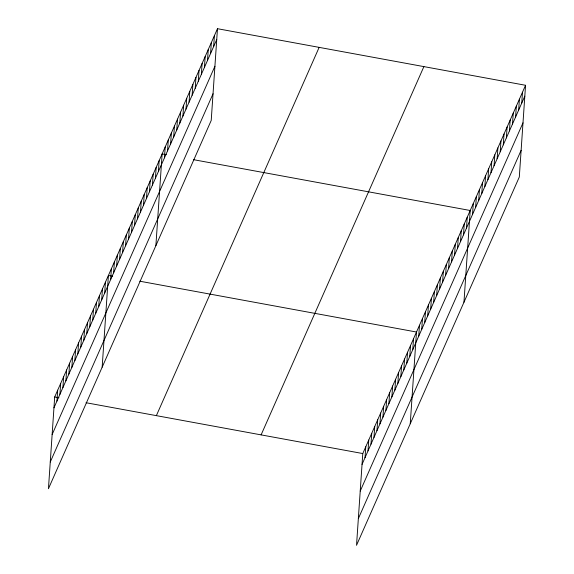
<?xml version="1.0" encoding="UTF-8"?>
<svg xmlns="http://www.w3.org/2000/svg" width="574" height="574" viewBox="0 0 574 574"><rect width="100%" height="100%" fill="white"/><g stroke="black" fill="none" stroke-linecap="round" stroke-linejoin="round"><path stroke-width="0.86" d="M217.474 28.7L54.695 396.971L48.446 488.718L211.218 120.447L217.474 28.7L525.554 85.282L519.305 177.029L356.526 545.3L362.782 453.553L525.554 85.282M56.941 401.083L57.68 390.22M59.926 394.331L60.665 383.468M62.91 387.579L63.649 376.716M65.895 380.827L66.634 369.965M68.88 374.076L69.619 363.213M71.865 367.324L72.604 356.461M74.85 360.572L75.589 349.709M77.834 353.821L78.573 342.958M80.812 347.069L81.558 336.206M83.797 340.317L84.543 329.454M86.782 333.566L87.528 322.703M89.766 326.814L90.505 315.951M92.751 320.062L93.49 309.199M95.736 313.311L96.475 302.448M98.721 306.559L99.46 295.696M101.706 299.807L102.445 288.944M104.69 293.056L105.429 282.193M102.158 367.188L108.414 275.441L112.648 276.223M110.66 279.552L111.399 268.689M113.645 272.801L114.384 261.938M116.63 266.049L117.369 255.186M119.607 259.297L120.353 248.434M122.592 252.546L123.338 241.683M125.577 245.794L126.323 234.931M128.562 239.042L129.301 228.179M131.546 232.291L132.285 221.428M134.531 225.539L135.27 214.676M137.516 218.787L138.255 207.924M140.501 212.036L141.24 201.173M143.486 205.284L144.225 194.421M146.47 198.532L147.209 187.669M149.455 191.781L150.194 180.918M152.44 185.029L153.179 174.166M155.425 178.277L156.164 167.414M158.402 171.526L159.149 160.663M155.877 245.658L162.133 153.911L166.367 154.693M164.465 157.814L165.204 146.958M167.536 150.862L168.282 139.999M170.614 143.902L171.353 133.046M173.685 136.949L174.431 126.086M176.763 129.989L177.502 119.134M179.841 123.037L180.58 112.174M182.912 116.077L183.651 105.221M185.99 109.125L186.729 98.262M189.061 102.165L189.8 91.309M192.139 95.212L192.878 84.349M195.21 88.252L195.949 77.397M198.288 81.3L199.027 70.437M201.359 74.34L202.098 63.484M204.437 67.388L205.176 56.525M207.508 60.428L208.247 49.572M210.586 53.475L211.325 42.612M213.657 46.516L214.396 35.66M365.021 457.665L365.767 446.802M368.006 450.913L368.752 440.05M370.991 444.161L371.73 433.298M373.975 437.41L374.714 426.547M376.96 430.658L377.699 419.795M379.945 423.906L380.684 413.043M382.93 417.154L383.669 406.292M385.915 410.403L386.654 399.54M388.899 403.651L389.638 392.788M391.884 396.899L392.623 386.037M394.869 390.148L395.608 379.285M397.854 383.396L398.593 372.533M400.831 376.644L401.578 365.781M403.816 369.893L404.562 359.03M406.801 363.141L407.547 352.278M409.786 356.389L410.525 345.526M412.771 349.638L413.51 338.775M410.245 423.77L416.494 332.023L139.762 281.203M418.74 336.134L419.479 325.271M421.725 329.383L422.464 318.52M424.71 322.631L425.449 311.768M427.695 315.879L428.434 305.016M430.679 309.128L431.418 298.265M433.664 302.376L434.403 291.513M436.649 295.624L437.388 284.761M439.627 288.873L440.373 278.01M442.611 282.121L443.358 271.258M445.596 275.369L446.335 264.506M448.581 268.618L449.32 257.755M451.566 261.866L452.305 251.003M454.551 255.114L455.29 244.251M457.535 248.363L458.274 237.5M460.52 241.611L461.259 230.748M463.505 234.859L464.244 223.996M466.49 228.108L467.229 217.245M463.957 302.24L470.214 210.493L193.481 159.672M472.546 214.403L473.285 203.54M475.624 207.444L476.363 196.581M478.694 200.491L479.434 189.628M481.773 193.531L482.512 182.668M484.843 186.579L485.582 175.716M487.922 179.619L488.661 168.756M490.992 172.666L491.739 161.803M494.071 165.707L494.81 154.844M497.141 158.754L497.888 147.891M500.219 151.794L500.959 140.931M503.29 144.842L504.037 133.979M506.368 137.882L507.107 127.019M509.439 130.929L510.186 120.066M512.517 123.97L513.256 113.107M515.596 117.017L516.335 106.154M518.666 110.057L519.405 99.194M521.744 103.105L522.484 92.242M53.956 407.834L216.735 39.563M52.141 434.525L214.913 66.254M50.261 462.027L213.04 93.756M156.365 415.641L319.144 47.369M261.113 434.884L423.892 66.613M362.036 464.416L524.815 96.145M360.221 491.107L522.993 122.836M358.348 518.609L521.12 150.338M54.695 396.971L58.935 397.746M86.043 402.726L362.782 453.553"/></g></svg>
